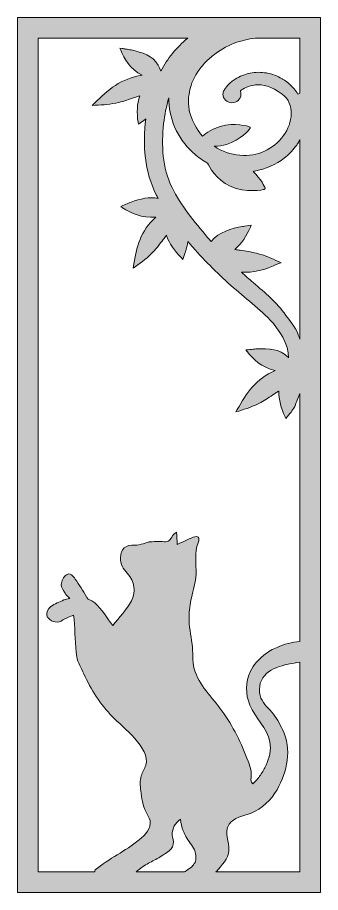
# Model space of a CAD drawing. Header units: millimetres. Extents: x 15 to 304, y -262 to -4.
# Drawn here: x 162.7 to 206.8, y -131.1 to -4.1 of the extents above; entities that cross this region are included whole.
import ezdxf

# ---------------------------------------------------------------- set-up
doc = ezdxf.new("R2010")
doc.units = ezdxf.units.MM
doc.header["$MEASUREMENT"] = 0
doc.layers.add('Layer 9', color=7, linetype='Continuous')

# ---------------------------------------------------------------- blocks, each defined once
blk = doc.blocks.new('block 2')
at = {"layer": 'Layer 9'}
h = blk.add_hatch(color=1, dxfattribs=at)
h.dxf.hatch_style = 2
h.paths.add_polyline_path([(162.69, -4.1), (162.69, -131.1), (206.75, -131.1), (206.75, -4.1)])
edge = h.paths.add_edge_path()
edge.add_spline(control_points=[(200.65, -39.52), (199.66, -39.06), (198.59, -38.59), (197.46, -38.31), (196.68, -38.12), (195.89, -38.01), (195.06, -37.89), (194.81, -37.85), (194.55, -37.82), (194.29, -37.78), (195.28, -36.88), (196, -35.84), (196.56, -34.53), (196.56, -34.53), (196.67, -34.26), (196.67, -34.26), (196.67, -34.26), (195.7, -34.4), (195.7, -34.4), (195.61, -34.41), (195.52, -34.42), (195.43, -34.44), (193.82, -34.7), (191.98, -35.22), (190.86, -36.59), (190.69, -36.4), (190.51, -36.21), (190.34, -36.01), (188.41, -33.77), (186.46, -31.37), (185.17, -28.77), (183.73, -25.88), (183.61, -22.62), (183.94, -19.5), (184.08, -18.24), (184.33, -16.98), (184.71, -15.75), (184.68, -17.18), (184.97, -18.64), (185.53, -19.97), (186.12, -21.35), (187.04, -22.64), (188.2, -23.7), (188.77, -24.22), (189.41, -24.69), (190.09, -25.1), (190.17, -25.15), (190.26, -25.2), (190.34, -25.25), (190.54, -25.66), (191.56, -27.64), (193.61, -28.6), (195.86, -29.66), (198.45, -29.07), (198.55, -29.05), (198.61, -29.04), (198.65, -29), (198.68, -28.96), (198.7, -28.91), (198.7, -28.86), (198.69, -28.81), (198.66, -28.76), (198.12, -27.52), (196.94, -26.44), (197.01, -26.43), (197.08, -26.41), (197.15, -26.4), (198.78, -26.11), (200.28, -25.45), (201.5, -24.48), (202.08, -24.03), (202.63, -23.48), (203.12, -22.84), (203.23, -22.68), (203.34, -22.53), (203.44, -22.37), (203.44, -22.37), (203.46, -22.34), (203.46, -22.34), (203.46, -22.34), (203.46, -22.37), (203.46, -22.37), (203.56, -22.19), (203.66, -22), (203.75, -21.82), (203.75, -21.82), (203.75, -50.8), (203.75, -50.8), (203.65, -50.53), (203.54, -50.26), (203.45, -49.98), (203.12, -49.04), (202.17, -47.98), (201.71, -47.34), (200.31, -45.37), (198.8, -44.13), (196.94, -42.55), (196.37, -42.07), (195.82, -41.58), (195.27, -41.08), (196.86, -41.13), (198.7, -40.79), (200.63, -39.82), (200.63, -39.82), (201.04, -39.71), (201.04, -39.71), (201.04, -39.71), (200.65, -39.52), (200.65, -39.52)], knot_values=[0, 0, 0, 0, 1, 1, 1, 2, 2, 2, 3, 3, 3, 4, 4, 4, 5, 5, 5, 6, 6, 6, 7, 7, 7, 8, 8, 8, 9, 9, 9, 10, 10, 10, 11, 11, 11, 12, 12, 12, 13, 13, 13, 14, 14, 14, 15, 15, 15, 16, 16, 16, 17, 17, 17, 18, 18, 18, 19, 19, 19, 20, 20, 20, 21, 21, 21, 22, 22, 22, 23, 23, 23, 24, 24, 24, 25, 25, 25, 26, 26, 26, 27, 27, 27, 28, 28, 28, 29, 29, 29, 30, 30, 30, 31, 31, 31, 32, 32, 32, 33, 33, 33, 34, 34, 34, 35, 35, 35, 36, 36, 36, 36], degree=3, periodic=1)
edge = h.paths.add_edge_path()
edge.add_spline(control_points=[(187.58, -15.68), (187.68, -14.53), (188.04, -13.4), (188.63, -12.4), (188.63, -12.4), (188.73, -12.25), (188.73, -12.25), (188.77, -12.18), (188.82, -12.1), (188.87, -12.03), (188.87, -12.03), (188.97, -11.89), (188.97, -11.89), (189.02, -11.81), (189.07, -11.74), (189.12, -11.67), (189.12, -11.67), (189.4, -11.31), (189.4, -11.31), (189.46, -11.23), (189.52, -11.16), (189.58, -11.09), (189.58, -11.09), (189.69, -10.96), (189.69, -10.96), (190.1, -10.49), (190.54, -10.06), (191, -9.69), (191.99, -8.89), (193.07, -8.26), (194.2, -7.83), (195.2, -7.45), (196.23, -7.21), (197.27, -7.1), (197.27, -7.1), (203.75, -7.1), (203.75, -7.1), (203.75, -7.1), (203.75, -15.09), (203.75, -15.09), (203.58, -15.15), (203.47, -15.22), (203.47, -15.22), (203.3, -14.96), (203.13, -14.71), (202.92, -14.47), (202.69, -14.18), (202.4, -13.93), (202.13, -13.68), (202.13, -13.68), (202.1, -13.66), (202.1, -13.65), (202.1, -13.65), (201.65, -13.31), (201.65, -13.31), (201.55, -13.23), (201.44, -13.16), (201.32, -13.09), (201.27, -13.06), (201.22, -13.03), (201.16, -12.99), (200.48, -12.57), (199.71, -12.28), (198.92, -12.15), (198.13, -12.01), (197.3, -12.02), (196.52, -12.18), (195.76, -12.33), (195.03, -12.63), (194.34, -13.06), (193.12, -13.84), (192.74, -14.66), (192.72, -14.69), (192.63, -14.84), (192.58, -15.03), (192.57, -15.22), (192.55, -15.88), (193.12, -16.44), (193.84, -16.46), (194.56, -16.47), (195.16, -15.95), (195.18, -15.29), (195.19, -15.06), (195.16, -14.87), (195.1, -14.72), (195.92, -14.2), (198.07, -12.85), (201.19, -15.22), (203.1, -16.67), (202.71, -19.4), (201.38, -21.24), (199.92, -23.25), (197.56, -24.31), (195.04, -24.09), (193.72, -23.97), (192.43, -23.52), (191.29, -22.78), (191.92, -22.76), (192.52, -22.68), (193.07, -22.51), (195.16, -21.9), (196.44, -20.29), (196.49, -20.22), (196.53, -20.18), (196.54, -20.12), (196.52, -20.06), (196.5, -20.01), (196.46, -19.97), (196.4, -19.95), (196.31, -19.92), (194.26, -19.29), (192.16, -19.91), (191.07, -20.23), (190.19, -20.84), (189.61, -21.33), (189.46, -21.17), (189.32, -21), (189.2, -20.83), (188.52, -19.92), (188.02, -18.9), (187.71, -17.79), (187.69, -17.73), (187.68, -17.68), (187.67, -17.62), (187.67, -17.62), (187.64, -17.49), (187.64, -17.49), (187.55, -16.89), (187.53, -16.28), (187.58, -15.68)], knot_values=[0, 0, 0, 0, 1, 1, 1, 2, 2, 2, 3, 3, 3, 4, 4, 4, 5, 5, 5, 6, 6, 6, 7, 7, 7, 8, 8, 8, 9, 9, 9, 10, 10, 10, 11, 11, 11, 12, 12, 12, 13, 13, 13, 14, 14, 14, 15, 15, 15, 16, 16, 16, 17, 17, 17, 18, 18, 18, 19, 19, 19, 20, 20, 20, 21, 21, 21, 22, 22, 22, 23, 23, 23, 24, 24, 24, 25, 25, 25, 26, 26, 26, 27, 27, 27, 28, 28, 28, 29, 29, 29, 30, 30, 30, 31, 31, 31, 32, 32, 32, 33, 33, 33, 34, 34, 34, 35, 35, 35, 36, 36, 36, 37, 37, 37, 38, 38, 38, 39, 39, 39, 40, 40, 40, 41, 41, 41, 42, 42, 42, 43, 43, 43, 43], degree=3, periodic=1)
edge = h.paths.add_edge_path()
edge.add_spline(control_points=[(173.92, -128.1), (173.92, -128.1), (165.69, -128.1), (165.69, -128.1), (165.69, -128.1), (165.69, -7.1), (165.69, -7.1), (165.69, -7.1), (187.44, -7.1), (187.44, -7.1), (185.82, -8.42), (184.5, -10.06), (183.53, -11.88), (183.41, -11.57), (183.28, -11.27), (183.14, -11), (182.4, -9.58), (180.79, -9.19), (179.22, -8.81), (178.96, -8.75), (178.7, -8.71), (178.4, -8.67), (178.25, -8.65), (178.1, -8.62), (177.92, -8.6), (177.92, -8.6), (177.59, -8.54), (177.59, -8.54), (177.59, -8.54), (177.7, -8.82), (177.7, -8.82), (178.22, -10.12), (179.01, -11.54), (180.82, -12.48), (177.75, -12.93), (175.84, -14.6), (173.85, -16.56), (173.85, -16.56), (173.56, -16.85), (173.56, -16.85), (173.56, -16.85), (174, -16.83), (174, -16.83), (175.11, -16.78), (176.29, -16.7), (177.42, -16.43), (178.2, -16.25), (178.94, -15.98), (179.73, -15.7), (179.97, -15.62), (180.21, -15.53), (180.46, -15.45), (180.08, -16.68), (180.01, -17.91), (180.23, -19.3), (180.23, -19.3), (180.28, -19.6), (180.28, -19.6), (180.28, -19.6), (181.05, -19.03), (181.05, -19.03), (181.12, -18.98), (181.19, -18.93), (181.26, -18.88), (181.3, -18.85), (181.33, -18.82), (181.37, -18.79), (180.83, -22.56), (181.2, -26.55), (182.87, -29.82), (182.97, -30.01), (183.07, -30.2), (183.17, -30.39), (181.88, -30.01), (180.53, -30.46), (179.21, -30.89), (178.96, -30.98), (178.73, -31.08), (178.45, -31.21), (178.32, -31.27), (178.18, -31.33), (178.02, -31.4), (178.02, -31.4), (177.71, -31.53), (177.71, -31.53), (177.71, -31.53), (177.97, -31.7), (177.97, -31.7), (179.2, -32.49), (180.73, -33.25), (182.8, -33.07), (180.55, -35.05), (180.01, -37.42), (179.58, -40.08), (179.58, -40.08), (179.52, -40.47), (179.52, -40.47), (179.52, -40.47), (179.87, -40.22), (179.87, -40.22), (180.75, -39.6), (181.68, -38.92), (182.44, -38.11), (182.97, -37.55), (183.42, -36.94), (183.89, -36.3), (184.04, -36.1), (184.18, -35.91), (184.34, -35.71), (184.79, -36.92), (185.49, -37.97), (186.53, -39), (186.53, -39), (186.75, -39.21), (186.75, -39.21), (186.75, -39.21), (187.04, -38.34), (187.04, -38.34), (187.06, -38.26), (187.09, -38.18), (187.11, -38.11), (187.26, -37.63), (187.39, -37.12), (187.47, -36.6), (189.28, -38.76), (191.3, -40.78), (193.33, -42.64), (195.31, -44.46), (197.57, -46.09), (199.44, -48.02), (200.64, -49.25), (202.19, -51.6), (202.1, -53.48), (202.06, -53.43), (202.01, -53.38), (201.97, -53.33), (200.85, -52.15), (199.17, -52.17), (197.55, -52.19), (197.29, -52.2), (197.03, -52.23), (196.72, -52.26), (196.57, -52.28), (196.42, -52.29), (196.24, -52.31), (196.24, -52.31), (195.9, -52.34), (195.9, -52.34), (195.9, -52.34), (196.09, -52.58), (196.09, -52.58), (196.97, -53.7), (198.15, -54.88), (200.17, -55.33), (197.34, -56.53), (195.99, -58.61), (194.65, -60.99), (194.65, -60.99), (194.45, -61.34), (194.45, -61.34), (194.45, -61.34), (194.87, -61.21), (194.87, -61.21), (195.92, -60.89), (197.04, -60.52), (198.05, -59.98), (198.74, -59.61), (199.38, -59.17), (200.06, -58.71), (200.22, -58.6), (200.39, -58.48), (200.56, -58.37), (200.6, -58.36), (200.65, -58.35), (200.69, -58.34), (200.7, -59.6), (200.99, -60.79), (201.6, -62.05), (201.6, -62.05), (201.73, -62.32), (201.73, -62.32), (201.73, -62.32), (202.31, -61.58), (202.31, -61.58), (202.36, -61.52), (202.41, -61.45), (202.46, -61.38), (202.65, -61.13), (202.84, -60.86), (203.02, -60.58), (203.23, -59.93), (203.48, -59.3), (203.75, -58.67), (203.75, -58.67), (203.75, -94.66), (203.75, -94.66), (202.6, -94.8), (201.46, -95.02), (200.44, -95.55), (199.81, -95.75), (199.15, -96.1), (198.48, -96.68), (197.65, -97.41), (197.03, -97.98), (196.57, -98.97), (195.85, -100.5), (195.81, -102.33), (196.48, -103.89), (197.28, -105.76), (199.02, -107.23), (199.39, -109.22), (199.61, -110.38), (199.31, -111.56), (198.83, -112.62), (198.6, -113.11), (198.33, -113.59), (198.02, -114.05), (197.72, -114.48), (197.28, -114.99), (196.9, -115.34), (196.53, -115.06), (196.65, -114.47), (196.67, -114.07), (196.7, -113.38), (196.47, -112.7), (196.23, -112.05), (195.29, -109.53), (194.01, -106.9), (192.41, -104.72), (190.98, -102.77), (189.05, -101.02), (188.4, -98.63), (188.09, -97.48), (188.23, -96.22), (188.07, -95.03), (187.89, -93.72), (187.62, -92.42), (187.63, -91.1), (187.64, -90.17), (187.79, -89.24), (187.99, -88.33), (188.24, -87.19), (188.58, -86.06), (188.65, -84.89), (188.73, -83.36), (188.35, -81.75), (188.95, -80.34), (189.27, -79.58), (188.96, -79.25), (188.23, -79.53), (187.44, -79.84), (186.69, -80.23), (185.92, -80.58), (185.89, -79.94), (185.86, -79.37), (185.82, -78.8), (185.46, -79.03), (185.25, -79.26), (185.12, -79.52), (184.84, -80.12), (184.42, -80.24), (183.76, -80.16), (183.12, -80.07), (182.46, -80.21), (181.8, -80.21), (181.61, -80.21), (180.43, -80.74), (179.78, -80.69), (178.41, -80.57), (177.72, -81.19), (177.65, -82.53), (177.61, -83.45), (178.08, -84.1), (178.65, -84.74), (179.73, -85.96), (179.97, -87.42), (179.26, -88.77), (178.58, -90.05), (177.5, -91.12), (176.55, -92.35), (176.31, -92), (176.14, -91.75), (175.95, -91.51), (175.07, -90.42), (174.45, -89.08), (172.99, -88.53), (172.88, -88.49), (172.82, -88.3), (172.74, -88.17), (172.2, -87.31), (171.68, -86.43), (171.1, -85.6), (170.8, -85.17), (170.32, -84.62), (169.8, -84.97), (169.39, -85.24), (169.11, -85.89), (169.06, -86.41), (169.01, -86.8), (169.37, -87.26), (169.61, -87.66), (169.77, -87.93), (170.02, -88.13), (170.31, -88.44), (169.93, -88.52), (169.66, -88.53), (169.44, -88.63), (168.8, -88.93), (168.1, -89.17), (167.56, -89.59), (167.06, -89.97), (166.88, -90.46), (166.95, -90.85), (166.98, -90.93), (167, -91), (167.03, -91.08), (167.06, -91.13), (167.09, -91.19), (167.14, -91.24), (167.74, -91.94), (168.56, -92.02), (169.31, -91.54), (169.75, -91.26), (170.27, -91.09), (170.85, -90.83), (170.9, -91.2), (170.92, -91.35), (170.93, -91.49), (171.05, -93.29), (171.08, -95.1), (171.33, -96.88), (171.45, -97.73), (171.97, -98.53), (172.34, -99.35), (173.38, -101.64), (174.74, -103.77), (176.51, -105.59), (177.94, -107.07), (182.08, -110.19), (181.35, -112.6), (181.18, -113.15), (180.85, -113.63), (180.69, -114.18), (180.47, -114.86), (180.53, -115.6), (180.61, -116.32), (180.73, -117.38), (180.89, -118.47), (181.39, -119.42), (181.6, -119.82), (181.86, -120.2), (181.96, -120.64), (182.19, -121.75), (181.28, -122.76), (180.4, -123.46), (178.35, -125.1), (176.02, -126.14), (174.01, -127.82), (173.97, -127.91), (173.94, -128), (173.92, -128.1)], knot_values=[0, 0, 0, 0, 1, 1, 1, 2, 2, 2, 3, 3, 3, 4, 4, 4, 5, 5, 5, 6, 6, 6, 7, 7, 7, 8, 8, 8, 9, 9, 9, 10, 10, 10, 11, 11, 11, 12, 12, 12, 13, 13, 13, 14, 14, 14, 15, 15, 15, 16, 16, 16, 17, 17, 17, 18, 18, 18, 19, 19, 19, 20, 20, 20, 21, 21, 21, 22, 22, 22, 23, 23, 23, 24, 24, 24, 25, 25, 25, 26, 26, 26, 27, 27, 27, 28, 28, 28, 29, 29, 29, 30, 30, 30, 31, 31, 31, 32, 32, 32, 33, 33, 33, 34, 34, 34, 35, 35, 35, 36, 36, 36, 37, 37, 37, 38, 38, 38, 39, 39, 39, 40, 40, 40, 41, 41, 41, 42, 42, 42, 43, 43, 43, 44, 44, 44, 45, 45, 45, 46, 46, 46, 47, 47, 47, 48, 48, 48, 49, 49, 49, 50, 50, 50, 51, 51, 51, 52, 52, 52, 53, 53, 53, 54, 54, 54, 55, 55, 55, 56, 56, 56, 57, 57, 57, 58, 58, 58, 59, 59, 59, 60, 60, 60, 61, 61, 61, 62, 62, 62, 63, 63, 63, 64, 64, 64, 65, 65, 65, 66, 66, 66, 67, 67, 67, 68, 68, 68, 69, 69, 69, 70, 70, 70, 71, 71, 71, 72, 72, 72, 73, 73, 73, 74, 74, 74, 75, 75, 75, 76, 76, 76, 77, 77, 77, 78, 78, 78, 79, 79, 79, 80, 80, 80, 81, 81, 81, 82, 82, 82, 83, 83, 83, 84, 84, 84, 85, 85, 85, 86, 86, 86, 87, 87, 87, 88, 88, 88, 89, 89, 89, 90, 90, 90, 91, 91, 91, 92, 92, 92, 93, 93, 93, 94, 94, 94, 95, 95, 95, 96, 96, 96, 97, 97, 97, 98, 98, 98, 99, 99, 99, 100, 100, 100, 101, 101, 101, 102, 102, 102, 103, 103, 103, 104, 104, 104, 105, 105, 105, 106, 106, 106, 107, 107, 107, 108, 108, 108, 109, 109, 109, 110, 110, 110, 111, 111, 111, 112, 112, 112, 113, 113, 113, 114, 114, 114, 115, 115, 115, 116, 116, 116, 117, 117, 117, 118, 118, 118, 119, 119, 119, 120, 120, 120, 120], degree=3, periodic=1)
edge = h.paths.add_edge_path()
edge.add_spline(control_points=[(188.61, -126.34), (188.59, -126.49), (188.56, -126.63), (188.52, -126.76), (188.36, -126.96), (188.2, -127.16), (188.04, -127.36), (187.78, -127.59), (187.48, -127.78), (187.21, -127.95), (187.13, -128), (187.04, -128.05), (186.96, -128.1), (186.96, -128.1), (179.96, -128.1), (179.96, -128.1), (179.97, -128.08), (179.97, -128.07), (179.98, -128.06), (180.04, -128.02), (180.09, -127.97), (180.15, -127.93), (180.16, -127.93), (180.17, -127.92), (180.18, -127.91), (180.18, -127.91), (180.18, -127.91), (180.18, -127.91), (180.49, -127.67), (180.8, -127.44), (181.12, -127.23), (181.65, -126.86), (182.23, -126.6), (182.8, -126.29), (183.39, -125.98), (183.94, -125.61), (184.48, -125.23), (184.89, -124.94), (185.26, -124.61), (185.35, -124.1), (185.43, -123.63), (185.24, -123.2), (185.17, -122.75), (185.21, -121.75), (185.57, -121.01), (186.37, -120.47), (186.44, -121.05), (186.58, -121.62), (186.79, -122.16), (187.09, -122.9), (187.53, -123.52), (187.97, -124.16), (188.43, -124.83), (188.74, -125.51), (188.61, -126.34)], knot_values=[0, 0, 0, 0, 1, 1, 1, 2, 2, 2, 3, 3, 3, 4, 4, 4, 5, 5, 5, 6, 6, 6, 7, 7, 7, 8, 8, 8, 9, 9, 9, 10, 10, 10, 11, 11, 11, 12, 12, 12, 13, 13, 13, 14, 14, 14, 15, 15, 15, 16, 16, 16, 17, 17, 17, 18, 18, 18, 18], degree=3, periodic=1)
edge = h.paths.add_edge_path()
edge.add_spline(control_points=[(191.55, -128.1), (191.57, -128.07), (191.59, -128.05), (191.61, -128.03), (192.37, -127.14), (193.36, -126.19), (193.44, -125.01), (193.54, -123.7), (192.66, -122.46), (193.47, -121.2), (194.12, -120.18), (195.51, -119.99), (196.65, -119.56), (198.26, -118.94), (199.56, -117.66), (200.43, -116.17), (201.92, -113.63), (202.62, -110.26), (201.24, -107.46), (200.8, -106.57), (200.32, -105.68), (199.67, -104.93), (199.02, -104.19), (198.23, -103.49), (197.97, -102.52), (197.81, -101.93), (197.86, -101.31), (197.99, -100.72), (198.72, -98.45), (201.55, -98), (203.75, -97.67), (203.75, -97.67), (203.75, -128.1), (203.75, -128.1), (203.75, -128.1), (191.55, -128.1), (191.55, -128.1)], knot_values=[0, 0, 0, 0, 1, 1, 1, 2, 2, 2, 3, 3, 3, 4, 4, 4, 5, 5, 5, 6, 6, 6, 7, 7, 7, 8, 8, 8, 9, 9, 9, 10, 10, 10, 11, 11, 11, 12, 12, 12, 12], degree=3, periodic=1)
at = {"layer": 'Layer 9', "lineweight": 0}
blk.add_lwpolyline([(162.69, -4.1), (162.69, -131.1), (206.75, -131.1), (206.75, -4.1), (162.69, -4.1)], dxfattribs=at)
for points, knots in [([(173.92, -128.1), (173.92, -128.1), (165.69, -128.1), (165.69, -128.1), (165.69, -128.1), (165.69, -7.1), (165.69, -7.1), (165.69, -7.1), (187.44, -7.1), (187.44, -7.1), (185.82, -8.42), (184.5, -10.06), (183.53, -11.88), (183.41, -11.57), (183.28, -11.27), (183.14, -11), (182.4, -9.58), (180.79, -9.19), (179.22, -8.81), (178.96, -8.75), (178.7, -8.71), (178.4, -8.67), (178.25, -8.65), (178.1, -8.62), (177.92, -8.6), (177.92, -8.6), (177.59, -8.54), (177.59, -8.54), (177.59, -8.54), (177.7, -8.82), (177.7, -8.82), (178.22, -10.12), (179.01, -11.54), (180.82, -12.48), (177.75, -12.93), (175.84, -14.6), (173.85, -16.56), (173.85, -16.56), (173.56, -16.85), (173.56, -16.85), (173.56, -16.85), (174, -16.83), (174, -16.83), (175.11, -16.78), (176.29, -16.7), (177.42, -16.43), (178.2, -16.25), (178.94, -15.98), (179.73, -15.7), (179.97, -15.62), (180.21, -15.53), (180.46, -15.45), (180.08, -16.68), (180.01, -17.91), (180.23, -19.3), (180.23, -19.3), (180.28, -19.6), (180.28, -19.6), (180.28, -19.6), (181.05, -19.03), (181.05, -19.03), (181.12, -18.98), (181.19, -18.93), (181.26, -18.88), (181.3, -18.85), (181.33, -18.82), (181.37, -18.79), (180.83, -22.56), (181.2, -26.55), (182.87, -29.82), (182.97, -30.01), (183.07, -30.2), (183.17, -30.39), (181.88, -30.01), (180.53, -30.46), (179.21, -30.89), (178.96, -30.98), (178.73, -31.08), (178.45, -31.21), (178.32, -31.27), (178.18, -31.33), (178.02, -31.4), (178.02, -31.4), (177.71, -31.53), (177.71, -31.53), (177.71, -31.53), (177.97, -31.7), (177.97, -31.7), (179.2, -32.49), (180.73, -33.25), (182.8, -33.07), (180.55, -35.05), (180.01, -37.42), (179.58, -40.08), (179.58, -40.08), (179.52, -40.47), (179.52, -40.47), (179.52, -40.47), (179.87, -40.22), (179.87, -40.22), (180.75, -39.6), (181.68, -38.92), (182.44, -38.11), (182.97, -37.55), (183.42, -36.94), (183.89, -36.3), (184.04, -36.1), (184.18, -35.91), (184.34, -35.71), (184.79, -36.92), (185.49, -37.97), (186.53, -39), (186.53, -39), (186.75, -39.21), (186.75, -39.21), (186.75, -39.21), (187.04, -38.34), (187.04, -38.34), (187.06, -38.26), (187.09, -38.18), (187.11, -38.11), (187.26, -37.63), (187.39, -37.12), (187.47, -36.6), (189.28, -38.76), (191.3, -40.78), (193.33, -42.64), (195.31, -44.46), (197.57, -46.09), (199.44, -48.02), (200.64, -49.25), (202.19, -51.6), (202.1, -53.48), (202.06, -53.43), (202.01, -53.38), (201.97, -53.33), (200.85, -52.15), (199.17, -52.17), (197.55, -52.19), (197.29, -52.2), (197.03, -52.23), (196.72, -52.26), (196.57, -52.28), (196.42, -52.29), (196.24, -52.31), (196.24, -52.31), (195.9, -52.34), (195.9, -52.34), (195.9, -52.34), (196.09, -52.58), (196.09, -52.58), (196.97, -53.7), (198.15, -54.88), (200.17, -55.33), (197.34, -56.53), (195.99, -58.61), (194.65, -60.99), (194.65, -60.99), (194.45, -61.34), (194.45, -61.34), (194.45, -61.34), (194.87, -61.21), (194.87, -61.21), (195.92, -60.89), (197.04, -60.52), (198.05, -59.98), (198.74, -59.61), (199.38, -59.17), (200.06, -58.71), (200.22, -58.6), (200.39, -58.48), (200.56, -58.37), (200.6, -58.36), (200.65, -58.35), (200.69, -58.34), (200.7, -59.6), (200.99, -60.79), (201.6, -62.05), (201.6, -62.05), (201.73, -62.32), (201.73, -62.32), (201.73, -62.32), (202.31, -61.58), (202.31, -61.58), (202.36, -61.52), (202.41, -61.45), (202.46, -61.38), (202.65, -61.13), (202.84, -60.86), (203.02, -60.58), (203.23, -59.93), (203.48, -59.3), (203.75, -58.67), (203.75, -58.67), (203.75, -94.66), (203.75, -94.66), (202.6, -94.8), (201.46, -95.02), (200.44, -95.55), (199.81, -95.75), (199.15, -96.1), (198.48, -96.68), (197.65, -97.41), (197.03, -97.98), (196.57, -98.97), (195.85, -100.5), (195.81, -102.33), (196.48, -103.89), (197.28, -105.76), (199.02, -107.23), (199.39, -109.22), (199.61, -110.38), (199.31, -111.56), (198.83, -112.62), (198.6, -113.11), (198.33, -113.59), (198.02, -114.05), (197.72, -114.48), (197.28, -114.99), (196.9, -115.34), (196.53, -115.06), (196.65, -114.47), (196.67, -114.07), (196.7, -113.38), (196.47, -112.7), (196.23, -112.05), (195.29, -109.53), (194.01, -106.9), (192.41, -104.72), (190.98, -102.77), (189.05, -101.02), (188.4, -98.63), (188.09, -97.48), (188.23, -96.22), (188.07, -95.03), (187.89, -93.72), (187.62, -92.42), (187.63, -91.1), (187.64, -90.17), (187.79, -89.24), (187.99, -88.33), (188.24, -87.19), (188.58, -86.06), (188.65, -84.89), (188.73, -83.36), (188.35, -81.75), (188.95, -80.34), (189.27, -79.58), (188.96, -79.25), (188.23, -79.53), (187.44, -79.84), (186.69, -80.23), (185.92, -80.58), (185.89, -79.94), (185.86, -79.37), (185.82, -78.8), (185.46, -79.03), (185.25, -79.26), (185.12, -79.52), (184.84, -80.12), (184.42, -80.24), (183.76, -80.16), (183.12, -80.07), (182.46, -80.21), (181.8, -80.21), (181.61, -80.21), (180.43, -80.74), (179.78, -80.69), (178.41, -80.57), (177.72, -81.19), (177.65, -82.53), (177.61, -83.45), (178.08, -84.1), (178.65, -84.74), (179.73, -85.96), (179.97, -87.42), (179.26, -88.77), (178.58, -90.05), (177.5, -91.12), (176.55, -92.35), (176.31, -92), (176.14, -91.75), (175.95, -91.51), (175.07, -90.42), (174.45, -89.08), (172.99, -88.53), (172.88, -88.49), (172.82, -88.3), (172.74, -88.17), (172.2, -87.31), (171.68, -86.43), (171.1, -85.6), (170.8, -85.17), (170.32, -84.62), (169.8, -84.97), (169.39, -85.24), (169.11, -85.89), (169.06, -86.41), (169.01, -86.8), (169.37, -87.26), (169.61, -87.66), (169.77, -87.93), (170.02, -88.13), (170.31, -88.44), (169.93, -88.52), (169.66, -88.53), (169.44, -88.63), (168.8, -88.93), (168.1, -89.17), (167.56, -89.59), (167.06, -89.97), (166.88, -90.46), (166.95, -90.85), (166.98, -90.93), (167, -91), (167.03, -91.08), (167.06, -91.13), (167.09, -91.19), (167.14, -91.24), (167.74, -91.94), (168.56, -92.02), (169.31, -91.54), (169.75, -91.26), (170.27, -91.09), (170.85, -90.83), (170.9, -91.2), (170.92, -91.35), (170.93, -91.49), (171.05, -93.29), (171.08, -95.1), (171.33, -96.88), (171.45, -97.73), (171.97, -98.53), (172.34, -99.35), (173.38, -101.64), (174.74, -103.77), (176.51, -105.59), (177.94, -107.07), (182.08, -110.19), (181.35, -112.6), (181.18, -113.15), (180.85, -113.63), (180.69, -114.18), (180.47, -114.86), (180.53, -115.6), (180.61, -116.32), (180.73, -117.38), (180.89, -118.47), (181.39, -119.42), (181.6, -119.82), (181.86, -120.2), (181.96, -120.64), (182.19, -121.75), (181.28, -122.76), (180.4, -123.46), (178.35, -125.1), (176.02, -126.14), (174.01, -127.82), (173.97, -127.91), (173.94, -128), (173.92, -128.1)], [0, 0, 0, 0, 1, 1, 1, 2, 2, 2, 3, 3, 3, 4, 4, 4, 5, 5, 5, 6, 6, 6, 7, 7, 7, 8, 8, 8, 9, 9, 9, 10, 10, 10, 11, 11, 11, 12, 12, 12, 13, 13, 13, 14, 14, 14, 15, 15, 15, 16, 16, 16, 17, 17, 17, 18, 18, 18, 19, 19, 19, 20, 20, 20, 21, 21, 21, 22, 22, 22, 23, 23, 23, 24, 24, 24, 25, 25, 25, 26, 26, 26, 27, 27, 27, 28, 28, 28, 29, 29, 29, 30, 30, 30, 31, 31, 31, 32, 32, 32, 33, 33, 33, 34, 34, 34, 35, 35, 35, 36, 36, 36, 37, 37, 37, 38, 38, 38, 39, 39, 39, 40, 40, 40, 41, 41, 41, 42, 42, 42, 43, 43, 43, 44, 44, 44, 45, 45, 45, 46, 46, 46, 47, 47, 47, 48, 48, 48, 49, 49, 49, 50, 50, 50, 51, 51, 51, 52, 52, 52, 53, 53, 53, 54, 54, 54, 55, 55, 55, 56, 56, 56, 57, 57, 57, 58, 58, 58, 59, 59, 59, 60, 60, 60, 61, 61, 61, 62, 62, 62, 63, 63, 63, 64, 64, 64, 65, 65, 65, 66, 66, 66, 67, 67, 67, 68, 68, 68, 69, 69, 69, 70, 70, 70, 71, 71, 71, 72, 72, 72, 73, 73, 73, 74, 74, 74, 75, 75, 75, 76, 76, 76, 77, 77, 77, 78, 78, 78, 79, 79, 79, 80, 80, 80, 81, 81, 81, 82, 82, 82, 83, 83, 83, 84, 84, 84, 85, 85, 85, 86, 86, 86, 87, 87, 87, 88, 88, 88, 89, 89, 89, 90, 90, 90, 91, 91, 91, 92, 92, 92, 93, 93, 93, 94, 94, 94, 95, 95, 95, 96, 96, 96, 97, 97, 97, 98, 98, 98, 99, 99, 99, 100, 100, 100, 101, 101, 101, 102, 102, 102, 103, 103, 103, 104, 104, 104, 105, 105, 105, 106, 106, 106, 107, 107, 107, 108, 108, 108, 109, 109, 109, 110, 110, 110, 111, 111, 111, 112, 112, 112, 113, 113, 113, 114, 114, 114, 115, 115, 115, 116, 116, 116, 117, 117, 117, 118, 118, 118, 119, 119, 119, 120, 120, 120, 120]), ([(187.58, -15.68), (187.68, -14.53), (188.04, -13.4), (188.63, -12.4), (188.63, -12.4), (188.73, -12.25), (188.73, -12.25), (188.77, -12.18), (188.82, -12.1), (188.87, -12.03), (188.87, -12.03), (188.97, -11.89), (188.97, -11.89), (189.02, -11.81), (189.07, -11.74), (189.12, -11.67), (189.12, -11.67), (189.4, -11.31), (189.4, -11.31), (189.46, -11.23), (189.52, -11.16), (189.58, -11.09), (189.58, -11.09), (189.69, -10.96), (189.69, -10.96), (190.1, -10.49), (190.54, -10.06), (191, -9.69), (191.99, -8.89), (193.07, -8.26), (194.2, -7.83), (195.2, -7.45), (196.23, -7.21), (197.27, -7.1), (197.27, -7.1), (203.75, -7.1), (203.75, -7.1), (203.75, -7.1), (203.75, -15.09), (203.75, -15.09), (203.58, -15.15), (203.47, -15.22), (203.47, -15.22), (203.3, -14.96), (203.13, -14.71), (202.92, -14.47), (202.69, -14.18), (202.4, -13.93), (202.13, -13.68), (202.13, -13.68), (202.1, -13.66), (202.1, -13.65), (202.1, -13.65), (201.65, -13.31), (201.65, -13.31), (201.55, -13.23), (201.44, -13.16), (201.32, -13.09), (201.27, -13.06), (201.22, -13.03), (201.16, -12.99), (200.48, -12.57), (199.71, -12.28), (198.92, -12.15), (198.13, -12.01), (197.3, -12.02), (196.52, -12.18), (195.76, -12.33), (195.03, -12.63), (194.34, -13.06), (193.12, -13.84), (192.74, -14.66), (192.72, -14.69), (192.63, -14.84), (192.58, -15.03), (192.57, -15.22), (192.55, -15.88), (193.12, -16.44), (193.84, -16.46), (194.56, -16.47), (195.16, -15.95), (195.18, -15.29), (195.19, -15.06), (195.16, -14.87), (195.1, -14.72), (195.92, -14.2), (198.07, -12.85), (201.19, -15.22), (203.1, -16.67), (202.71, -19.4), (201.38, -21.24), (199.92, -23.25), (197.56, -24.31), (195.04, -24.09), (193.72, -23.97), (192.43, -23.52), (191.29, -22.78), (191.92, -22.76), (192.52, -22.68), (193.07, -22.51), (195.16, -21.9), (196.44, -20.29), (196.49, -20.22), (196.53, -20.18), (196.54, -20.12), (196.52, -20.06), (196.5, -20.01), (196.46, -19.97), (196.4, -19.95), (196.31, -19.92), (194.26, -19.29), (192.16, -19.91), (191.07, -20.23), (190.19, -20.84), (189.61, -21.33), (189.46, -21.17), (189.32, -21), (189.2, -20.83), (188.52, -19.92), (188.02, -18.9), (187.71, -17.79), (187.69, -17.73), (187.68, -17.68), (187.67, -17.62), (187.67, -17.62), (187.64, -17.49), (187.64, -17.49), (187.55, -16.89), (187.53, -16.28), (187.58, -15.68)], [0, 0, 0, 0, 1, 1, 1, 2, 2, 2, 3, 3, 3, 4, 4, 4, 5, 5, 5, 6, 6, 6, 7, 7, 7, 8, 8, 8, 9, 9, 9, 10, 10, 10, 11, 11, 11, 12, 12, 12, 13, 13, 13, 14, 14, 14, 15, 15, 15, 16, 16, 16, 17, 17, 17, 18, 18, 18, 19, 19, 19, 20, 20, 20, 21, 21, 21, 22, 22, 22, 23, 23, 23, 24, 24, 24, 25, 25, 25, 26, 26, 26, 27, 27, 27, 28, 28, 28, 29, 29, 29, 30, 30, 30, 31, 31, 31, 32, 32, 32, 33, 33, 33, 34, 34, 34, 35, 35, 35, 36, 36, 36, 37, 37, 37, 38, 38, 38, 39, 39, 39, 40, 40, 40, 41, 41, 41, 42, 42, 42, 43, 43, 43, 43]), ([(200.65, -39.52), (199.66, -39.06), (198.59, -38.59), (197.46, -38.31), (196.68, -38.12), (195.89, -38.01), (195.06, -37.89), (194.81, -37.85), (194.55, -37.82), (194.29, -37.78), (195.28, -36.88), (196, -35.84), (196.56, -34.53), (196.56, -34.53), (196.67, -34.26), (196.67, -34.26), (196.67, -34.26), (195.7, -34.4), (195.7, -34.4), (195.61, -34.41), (195.52, -34.42), (195.43, -34.44), (193.82, -34.7), (191.98, -35.22), (190.86, -36.59), (190.69, -36.4), (190.51, -36.21), (190.34, -36.01), (188.41, -33.77), (186.46, -31.37), (185.17, -28.77), (183.73, -25.88), (183.61, -22.62), (183.94, -19.5), (184.08, -18.24), (184.33, -16.98), (184.71, -15.75), (184.68, -17.18), (184.97, -18.64), (185.53, -19.97), (186.12, -21.35), (187.04, -22.64), (188.2, -23.7), (188.77, -24.22), (189.41, -24.69), (190.09, -25.1), (190.17, -25.15), (190.26, -25.2), (190.34, -25.25), (190.54, -25.66), (191.56, -27.64), (193.61, -28.6), (195.86, -29.66), (198.45, -29.07), (198.55, -29.05), (198.61, -29.04), (198.65, -29), (198.68, -28.96), (198.7, -28.91), (198.7, -28.86), (198.69, -28.81), (198.66, -28.76), (198.12, -27.52), (196.94, -26.44), (197.01, -26.43), (197.08, -26.41), (197.15, -26.4), (198.78, -26.11), (200.28, -25.45), (201.5, -24.48), (202.08, -24.03), (202.63, -23.48), (203.12, -22.84), (203.23, -22.68), (203.34, -22.53), (203.44, -22.37), (203.44, -22.37), (203.46, -22.34), (203.46, -22.34), (203.46, -22.34), (203.46, -22.37), (203.46, -22.37), (203.56, -22.19), (203.66, -22), (203.75, -21.82), (203.75, -21.82), (203.75, -50.8), (203.75, -50.8), (203.65, -50.53), (203.54, -50.26), (203.45, -49.98), (203.12, -49.04), (202.17, -47.98), (201.71, -47.34), (200.31, -45.37), (198.8, -44.13), (196.94, -42.55), (196.37, -42.07), (195.82, -41.58), (195.27, -41.08), (196.86, -41.13), (198.7, -40.79), (200.63, -39.82), (200.63, -39.82), (201.04, -39.71), (201.04, -39.71), (201.04, -39.71), (200.65, -39.52), (200.65, -39.52)], [0, 0, 0, 0, 1, 1, 1, 2, 2, 2, 3, 3, 3, 4, 4, 4, 5, 5, 5, 6, 6, 6, 7, 7, 7, 8, 8, 8, 9, 9, 9, 10, 10, 10, 11, 11, 11, 12, 12, 12, 13, 13, 13, 14, 14, 14, 15, 15, 15, 16, 16, 16, 17, 17, 17, 18, 18, 18, 19, 19, 19, 20, 20, 20, 21, 21, 21, 22, 22, 22, 23, 23, 23, 24, 24, 24, 25, 25, 25, 26, 26, 26, 27, 27, 27, 28, 28, 28, 29, 29, 29, 30, 30, 30, 31, 31, 31, 32, 32, 32, 33, 33, 33, 34, 34, 34, 35, 35, 35, 36, 36, 36, 36]), ([(191.55, -128.1), (191.57, -128.07), (191.59, -128.05), (191.61, -128.03), (192.37, -127.14), (193.36, -126.19), (193.44, -125.01), (193.54, -123.7), (192.66, -122.46), (193.47, -121.2), (194.12, -120.18), (195.51, -119.99), (196.65, -119.56), (198.26, -118.94), (199.56, -117.66), (200.43, -116.17), (201.92, -113.63), (202.62, -110.26), (201.24, -107.46), (200.8, -106.57), (200.32, -105.68), (199.67, -104.93), (199.02, -104.19), (198.23, -103.49), (197.97, -102.52), (197.81, -101.93), (197.86, -101.31), (197.99, -100.72), (198.72, -98.45), (201.55, -98), (203.75, -97.67), (203.75, -97.67), (203.75, -128.1), (203.75, -128.1), (203.75, -128.1), (191.55, -128.1), (191.55, -128.1)], [0, 0, 0, 0, 1, 1, 1, 2, 2, 2, 3, 3, 3, 4, 4, 4, 5, 5, 5, 6, 6, 6, 7, 7, 7, 8, 8, 8, 9, 9, 9, 10, 10, 10, 11, 11, 11, 12, 12, 12, 12]), ([(188.61, -126.34), (188.59, -126.49), (188.56, -126.63), (188.52, -126.76), (188.36, -126.96), (188.2, -127.16), (188.04, -127.36), (187.78, -127.59), (187.48, -127.78), (187.21, -127.95), (187.13, -128), (187.04, -128.05), (186.96, -128.1), (186.96, -128.1), (179.96, -128.1), (179.96, -128.1), (179.97, -128.08), (179.97, -128.07), (179.98, -128.06), (180.04, -128.02), (180.09, -127.97), (180.15, -127.93), (180.16, -127.93), (180.17, -127.92), (180.18, -127.91), (180.18, -127.91), (180.18, -127.91), (180.18, -127.91), (180.49, -127.67), (180.8, -127.44), (181.12, -127.23), (181.65, -126.86), (182.23, -126.6), (182.8, -126.29), (183.39, -125.98), (183.94, -125.61), (184.48, -125.23), (184.89, -124.94), (185.26, -124.61), (185.35, -124.1), (185.43, -123.63), (185.24, -123.2), (185.17, -122.75), (185.21, -121.75), (185.57, -121.01), (186.37, -120.47), (186.44, -121.05), (186.58, -121.62), (186.79, -122.16), (187.09, -122.9), (187.53, -123.52), (187.97, -124.16), (188.43, -124.83), (188.74, -125.51), (188.61, -126.34)], [0, 0, 0, 0, 1, 1, 1, 2, 2, 2, 3, 3, 3, 4, 4, 4, 5, 5, 5, 6, 6, 6, 7, 7, 7, 8, 8, 8, 9, 9, 9, 10, 10, 10, 11, 11, 11, 12, 12, 12, 13, 13, 13, 14, 14, 14, 15, 15, 15, 16, 16, 16, 17, 17, 17, 18, 18, 18, 18])]:
    blk.add_open_spline(points, degree=3, knots=knots, dxfattribs=at)

msp = doc.modelspace()

# ---------------------------------------------------------------- block references
at = {"layer": 'Layer 9'}
msp.add_blockref('block 2', (0, 0), dxfattribs=at)

doc.saveas('drawing.dxf')
